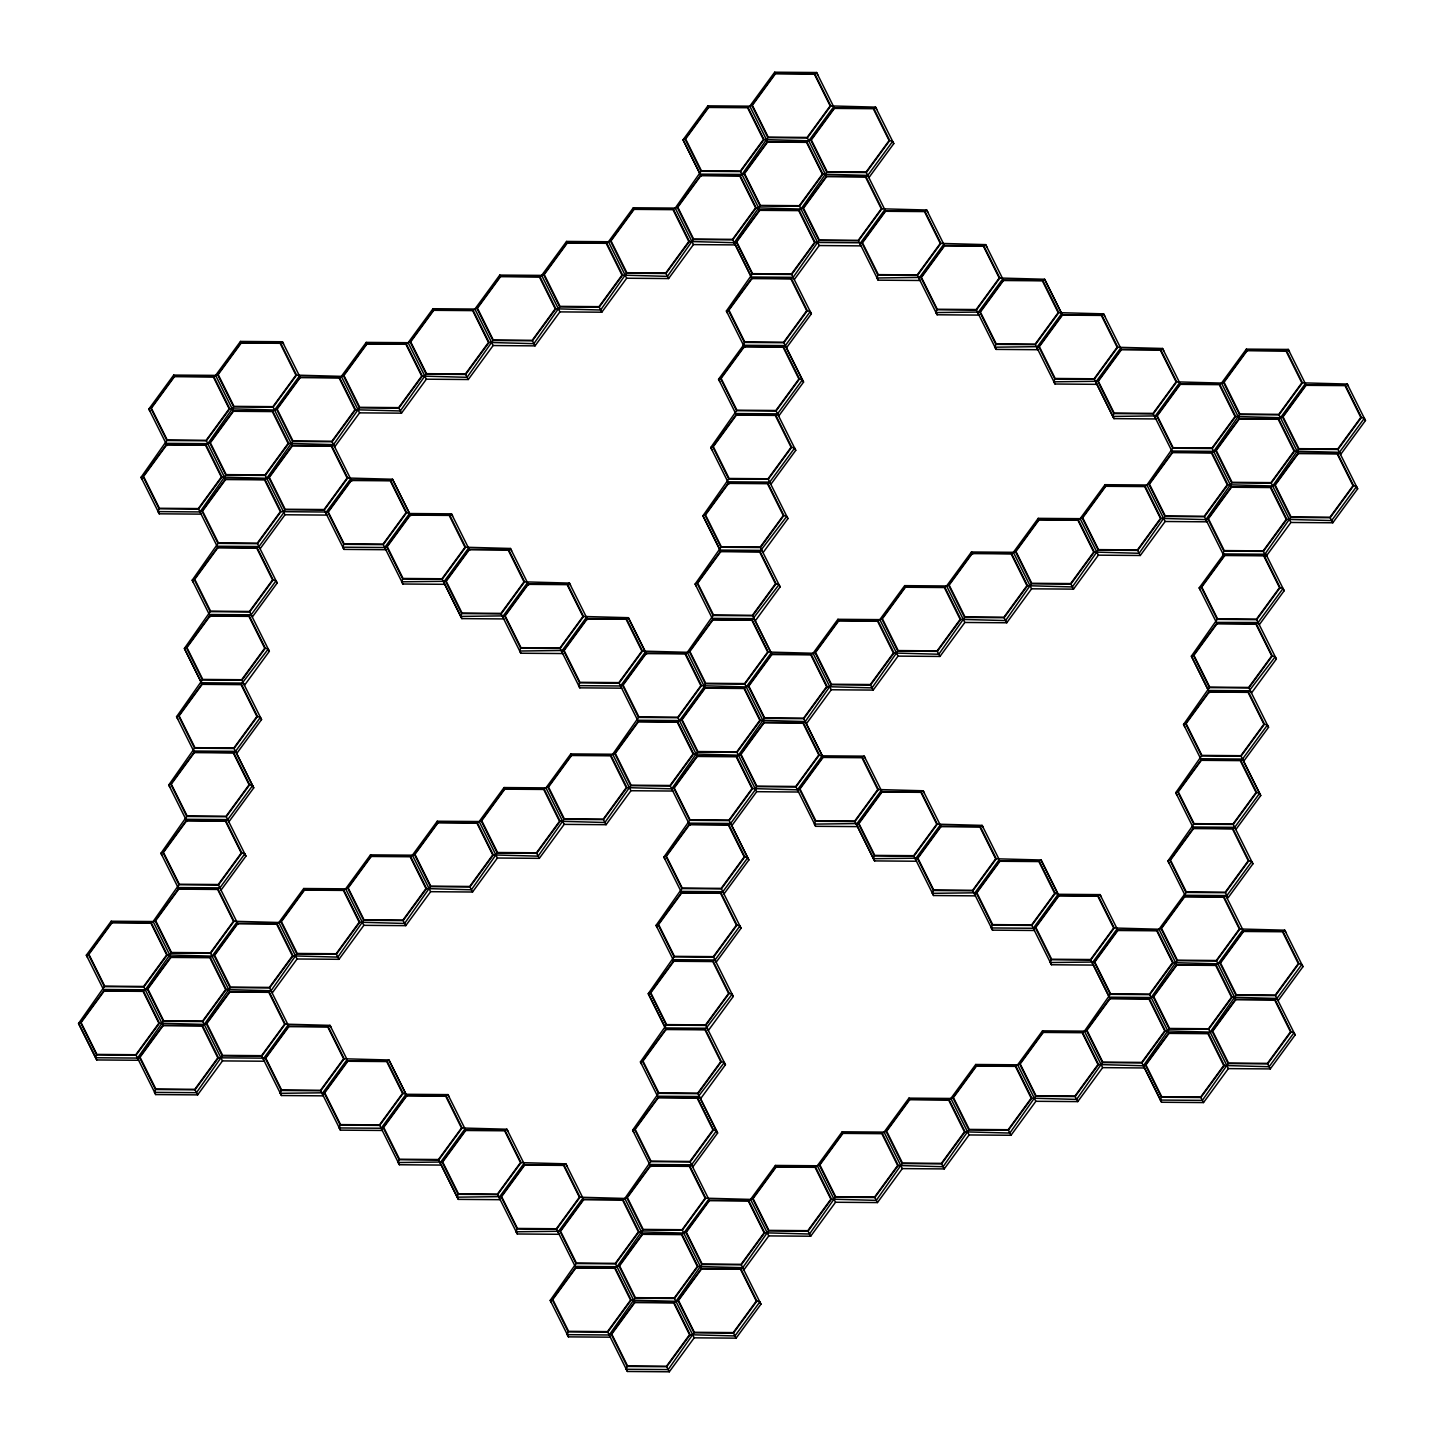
<?xml version="1.0" encoding="UTF-8"?>
<svg xmlns="http://www.w3.org/2000/svg" width="1444" height="1444" viewBox="0 0 1444 1444"><rect width="100%" height="100%" fill="white"/><g stroke="black" fill="none" stroke-linecap="round" stroke-linejoin="round"><path stroke-width="1.5" d="M876.725 109.329L875.551 107.127L873.656 108.21L834.163 107.921L810.734 139.924L806.889 141.873L767.396 141.566L743.967 173.587L740.104 175.518L700.611 175.211L677.182 207.232L673.337 209.181L633.844 208.875L610.415 240.877L606.552 242.827L567.059 242.52L543.648 274.541L539.785 276.472L500.292 276.183L476.863 308.186L473.018 310.135L433.525 309.828L410.096 341.849L406.233 343.78L366.74 343.473L343.311 375.494L339.466 377.444L299.973 377.137L276.544 409.139L272.681 411.089L233.188 410.782L209.759 442.803L205.914 444.734L166.421 444.445L142.992 476.448L159.057 508.757L198.55 509.064L201.167 514.136L159.255 513.811L141.043 477.314L166.872 440.492L150.808 408.183L174.237 376.18L213.73 376.469L217.575 374.537L241.004 342.517L280.497 342.824L282.41 341.741L283.565 343.943M159.255 513.811L158.082 511.609L159.057 508.757M217.575 374.537L233.639 406.847L207.81 443.669L165.898 443.344L166.421 444.445M209.759 442.803L225.842 475.112L199.994 511.934L158.082 511.609M343.311 375.494L359.375 407.804L333.546 444.626L331.651 445.709L292.157 445.402L268.728 477.404L264.866 479.354L225.39 479.047L201.961 511.068L218.026 543.377L192.196 580.199L210.409 616.696M268.728 477.404L284.793 509.732L283.818 512.566L258.963 546.536L257.068 547.619L217.575 547.312L194.146 579.333L210.21 611.642L184.381 648.464L201.943 683.86L178.514 715.863L176.565 716.729L193.767 751.205M177.72 718.932L176.565 716.729L202.395 679.907L186.33 647.598L209.759 615.595L249.252 615.884L251.148 614.801L276.021 580.831L273.133 579.928L257.068 547.619M178.154 887.735L160.934 853.26L162.883 852.393L186.312 820.391L225.805 820.697L241.87 853.007L244.758 853.909L219.903 887.879L217.99 888.962L178.496 888.656L155.068 920.676L151.223 922.608L111.729 922.301L88.301 954.322L104.365 986.631L78.536 1023.453L96.748 1059.95L138.66 1060.275L136.043 1055.203L96.549 1054.896L80.485 1022.587L103.914 990.584L143.407 990.873L147.27 988.941L170.699 956.921L210.174 957.228L214.037 955.278L237.466 923.276L276.959 923.582L280.804 921.633L304.233 889.612L343.726 889.919L347.589 887.97L371.018 855.967L410.511 856.274L414.356 854.325L437.785 822.322L477.278 822.611L481.141 820.679L504.57 788.659L544.063 788.966L547.908 787.016L571.337 755.013L610.83 755.302L614.693 753.371L638.104 721.35L677.597 721.657L681.46 719.708L704.889 687.705L744.382 688.012L748.227 686.062L771.656 654.06L811.149 654.349L815.012 652.417L838.441 620.397L877.934 620.703L881.779 618.754L905.207 586.751L944.701 587.04L948.564 585.109L971.974 553.088L1011.468 553.395L1015.331 551.446L1038.759 519.443L1078.253 519.75L1082.097 517.8L1105.526 485.798L1145.02 486.087L1148.882 484.155L1172.311 452.134L1211.805 452.441L1215.649 450.492L1239.078 418.489L1278.572 418.778L1282.434 416.847L1305.863 384.826L1345.339 385.133L1347.252 384.05L1348.407 386.252M276.544 409.139L292.609 441.467L266.779 478.271L221.979 477.062L205.914 444.734M178.514 715.863L194.579 748.173L168.749 784.994L186.962 821.492M96.549 1054.896L95.593 1057.748L137.505 1058.073L139.454 1057.207L162.883 1025.186L202.377 1025.493L206.221 1023.543L229.65 991.541L269.144 991.847L271.039 990.764L296.868 953.942L280.804 921.633M201.943 683.86L241.437 684.149L257.501 716.477L260.389 717.379L235.516 751.349L233.621 752.432L194.128 752.125L170.699 784.128L186.763 816.456L160.934 853.26L162.107 855.462M162.883 852.393L178.948 884.721L153.118 921.525L111.206 921.218L86.351 955.188L103.553 989.663M155.068 920.676L171.132 952.986L145.303 989.79L103.39 989.483L103.914 990.584M147.27 988.941L163.334 1021.251L137.505 1058.073L155.717 1094.57L197.629 1094.877L222.484 1060.907L264.396 1061.232L261.779 1056.16L222.286 1055.871L206.221 1023.543M155.717 1094.57L154.544 1092.368L155.519 1089.516L139.454 1057.207M343.762 544.334L383.256 544.641L385.873 549.713L343.961 549.388L342.788 547.186L343.762 544.334L327.698 512.024L351.109 480.022L390.602 480.311L392.515 479.246L410.728 515.725M410.096 341.849L426.16 374.158L400.331 410.962L355.531 409.753L339.466 377.444M214.037 955.278L230.101 987.606L204.272 1024.41L159.472 1023.2L143.407 990.873M222.286 1055.871L196.456 1092.675L154.544 1092.368M511.609 550.669L510.436 548.467L508.541 549.55L469.047 549.243L445.618 581.264L461.683 613.574L501.176 613.88L503.794 618.934L461.881 618.61L444.824 584.315L402.912 584.008L401.739 581.806L402.714 578.954L386.649 546.644L410.078 514.624L449.571 514.93L451.467 513.847L452.64 516.049M476.863 308.186L492.927 340.495L467.098 377.317L422.298 376.09L406.233 343.78M281.255 1090.473L320.748 1090.78L323.366 1095.852L281.454 1095.527L280.28 1093.325L281.255 1090.473L265.191 1058.163L288.62 1026.161L328.113 1026.449L330.008 1025.366L331.181 1027.568M543.648 274.541L559.712 306.85L533.865 343.672L489.083 342.445L473.018 310.135M461.683 613.574L460.708 616.408L461.881 618.61M347.589 887.97L363.653 920.297L337.824 957.101L293.024 955.892L276.959 923.582M610.415 240.877L626.479 273.205L600.65 310.009L555.85 308.799L539.785 276.472M340.206 1125.093L379.7 1125.399L382.317 1130.453L340.405 1130.147L339.25 1127.944L340.206 1125.093L324.142 1092.783L347.571 1060.762L387.064 1061.069L388.959 1059.986L406.179 1094.462M414.356 854.325L430.42 886.634L404.591 923.456L359.791 922.229L343.726 889.919M520.634 648.194L560.128 648.482L562.745 653.554L520.833 653.229L519.678 651.027L520.634 648.194L504.57 615.866L527.999 583.863L567.492 584.17L569.387 583.087L570.561 585.289M280.497 342.824L296.562 375.133L341.362 376.361L366.235 342.39L408.147 342.697L433.001 308.727L474.914 309.052L499.768 275.082L541.681 275.389L566.553 241.419L608.466 241.744L633.32 207.774L675.232 208.098L701.062 171.276L684.997 138.967L708.426 106.946L747.92 107.253L751.783 105.304L775.211 73.301L814.687 73.608L816.6 72.525L817.755 74.727M677.182 207.232L693.246 239.542L667.417 276.364L622.617 275.136L606.552 242.827M481.141 820.679L497.205 852.989L471.376 889.811L426.576 888.583L410.511 856.274M508.053 1131.428L506.898 1129.226L504.985 1130.291L465.491 1130.002L442.063 1162.005L458.127 1194.314L497.62 1194.621L500.238 1199.693L458.326 1199.368L441.286 1165.073L399.374 1164.748L398.201 1162.546L399.176 1159.712L383.111 1127.403L406.54 1095.382L446.034 1095.689L447.929 1094.606L449.102 1096.808M579.604 682.795L619.097 683.102L621.714 688.174L579.802 687.849L578.629 685.647L579.604 682.795L563.539 650.486L586.968 618.483L626.461 618.772L628.357 617.689L646.569 654.186M751.783 105.304L767.847 137.631L742.017 174.435L700.105 174.128L683.048 139.833L707.903 105.845L749.815 106.17L774.688 72.2L816.6 72.525L833.802 107M743.967 173.587L760.031 205.896L734.202 242.7L689.402 241.491L673.337 209.181M547.908 787.016L563.972 819.344L538.143 856.148L493.343 854.938L477.278 822.611M802.918 208.189L818.983 240.498L793.153 277.32L791.258 278.403L751.764 278.096L728.336 310.117L744.4 342.427L743.425 345.26L744.599 347.462L726.386 310.983L752.216 274.161L736.151 241.852L759.58 209.831L799.073 210.138L802.918 208.189L826.347 176.186L865.84 176.475L867.754 175.41L892.609 141.422L889.721 140.537L873.656 108.21M458.127 1194.314L457.17 1197.166L458.326 1199.368M791.258 278.403L807.322 310.713L810.21 311.615L785.337 345.585L783.442 346.668L743.949 346.361L720.52 378.382L736.584 410.692L710.755 447.514L728.967 484.011M712.343 618.519L695.124 584.044L697.091 583.177L720.52 551.175L759.995 551.464L776.078 583.791L778.948 584.694L752.198 619.747L712.704 619.44L689.275 651.443L685.413 653.392L645.919 653.085L622.49 685.106L638.555 717.415L612.725 754.237L570.813 753.912L545.958 787.882L504.046 787.558L479.173 821.528L437.261 821.221L412.406 855.191L370.494 854.866L345.639 888.836L303.727 888.511L278.854 922.499L234.054 921.272L217.99 888.962M810.734 139.924L826.798 172.233L800.969 209.055L756.169 207.828L740.104 175.518M744.4 342.427L783.893 342.733L802.395 379.88L777.54 413.85L775.627 414.933L736.133 414.627L712.704 446.647L728.769 478.957L702.939 515.779L720.52 551.175M614.693 753.371L630.757 785.68L604.91 822.502L560.128 821.275L544.063 788.966M696.297 586.246L695.124 584.044L720.971 547.222L704.907 514.912L728.317 482.91L767.811 483.198L769.724 482.115L794.579 448.145L791.691 447.243L775.627 414.933M697.091 583.177L713.155 615.487L687.326 652.309L642.526 651.1L626.461 618.772M517.096 1228.934L556.59 1229.241L559.207 1234.295L517.295 1233.988L516.122 1231.786L517.096 1228.934L501.032 1196.625L524.461 1164.604L563.954 1164.911L565.849 1163.828L567.023 1166.03M689.275 651.443L705.34 683.77L704.365 686.604L679.51 720.574L637.598 720.249L638.104 721.35M681.46 719.708L697.524 752.035L671.695 788.839L626.895 787.63L610.83 755.302M815.012 652.417L831.076 684.727L805.247 721.549L803.333 722.614L763.84 722.325L740.411 754.328L736.566 756.277L697.073 755.97L673.644 787.991L689.709 820.3L663.879 857.104L681.099 891.598M877.952 275.118L917.445 275.425L920.063 280.479L878.151 280.172L876.977 277.97L877.952 275.118L861.887 242.809L885.316 210.788L924.81 211.095L926.705 210.012L927.878 212.214M740.411 754.328L756.494 786.637L755.519 789.489L730.646 823.459L728.751 824.542L689.257 824.235L665.828 856.256L681.893 888.565L656.063 925.387L673.283 959.863M689.709 820.3L729.202 820.607L747.703 857.754L722.848 891.724L720.935 892.807L681.442 892.5L658.013 924.521L674.077 956.831L648.248 993.652L665.828 1029.049L642.399 1061.051L640.432 1061.918L657.652 1096.393M642.399 1061.051L658.464 1093.361L697.957 1093.668L716.459 1130.814L691.586 1164.803L689.691 1165.886L650.197 1165.579L626.768 1197.581L622.906 1199.531L583.412 1199.224L559.983 1231.245L576.066 1263.554L550.218 1300.376L568.449 1336.873L610.361 1337.18L607.743 1332.126L568.25 1331.819L552.186 1299.51L575.614 1267.489L615.09 1267.796L618.953 1265.846L642.381 1233.844L681.875 1234.151L685.719 1232.201L709.148 1200.181L748.642 1200.487L752.504 1198.556L775.933 1166.535L815.427 1166.842L819.271 1164.893L842.7 1132.89L882.194 1133.179L886.056 1131.248L909.485 1099.227L948.979 1099.534L952.823 1097.584L976.252 1065.582L1015.746 1065.889L1019.608 1063.939L1043.019 1031.918L1082.513 1032.225L1086.375 1030.294L1109.804 998.273L1149.298 998.58L1153.142 996.631L1176.571 964.628L1216.065 964.917L1219.927 962.986L1243.356 930.965L1282.85 931.272L1284.745 930.189L1285.918 932.391M748.227 686.062L764.291 718.372L738.462 755.194L693.662 753.967L677.597 721.657M641.605 1064.12L640.432 1061.918L666.28 1025.096L650.197 992.786L673.626 960.765L713.119 961.072L715.033 959.989L739.888 926.019L737 925.117L720.935 892.807M568.449 1336.873L567.275 1334.671L568.25 1331.819M658.464 1093.361L632.634 1130.183L650.847 1166.68M936.921 309.738L976.397 310.045L979.014 315.099L937.102 314.774L935.947 312.572L936.921 309.738L920.839 277.428L944.268 245.408L983.761 245.715L985.674 244.632L986.83 246.834M665.828 1029.049L705.304 1029.337L721.368 1061.665L724.256 1062.549L697.506 1097.602L658.013 1097.314L634.584 1129.316L650.648 1161.626L624.819 1198.448L580.019 1197.22L563.954 1164.911M626.768 1197.581L642.833 1229.909L617.003 1266.713L575.091 1266.388L575.614 1267.489M618.953 1265.846L635.017 1298.174L609.188 1334.978L567.275 1334.671M685.719 1232.201L701.784 1264.511L741.277 1264.818L760.952 1304.167L736.097 1338.155L694.185 1337.83L669.312 1371.8L627.4 1371.475L626.245 1369.273L627.201 1366.439L611.137 1334.112L634.566 1302.109L674.059 1302.416L677.922 1300.466L701.351 1268.464L740.826 1268.753L742.739 1267.67L768.569 1230.866L752.504 1198.556M924.322 792.973L923.167 790.77L921.254 791.853L881.761 791.547L858.35 823.567L874.414 855.877L913.908 856.184L916.525 861.238L874.613 860.913L857.556 826.618L815.643 826.311L814.47 824.109L815.445 821.257L799.38 788.947L822.809 756.927L862.303 757.234L864.198 756.151L865.371 758.353M994.898 347.192L995.873 344.358L979.808 312.03L1003.237 280.028L1042.73 280.335L1044.626 279.252L1062.188 314.648L1038.777 346.65L994.898 347.192L996.071 349.394L1037.983 349.719L1035.366 344.647L995.873 344.358M881.779 618.754L897.843 651.063L872.014 687.885L827.213 686.676L811.149 654.349M701.784 1264.511L675.954 1301.333L631.154 1300.105L615.09 1267.796M677.922 1300.466L693.986 1332.776L668.157 1369.598L626.245 1369.273M874.414 855.877L873.439 858.711L874.613 860.913M948.564 585.109L964.628 617.418L938.799 654.24L893.998 653.013L877.934 620.703M1163.72 350.675L1162.546 348.473L1160.651 349.556L1121.158 349.249L1097.729 381.27L1113.793 413.58L1153.287 413.887L1155.904 418.94L1113.992 418.634L1096.953 384.339L1055.041 384.014L1053.867 381.812L1054.842 378.96L1038.777 346.65M1015.331 551.446L1031.395 583.773L1005.566 620.577L960.765 619.368L944.701 587.04M933.365 890.497L972.859 890.786L975.476 895.858L933.564 895.533L932.391 893.331L933.365 890.497L917.301 858.169L940.73 826.167L980.223 826.473L982.119 825.39L983.292 827.592M819.271 1164.893L835.336 1197.202L809.506 1234.024L764.706 1232.797L748.642 1200.487M1113.793 413.58L1112.819 416.432L1113.992 418.634M1082.097 517.8L1098.162 550.11L1072.332 586.932L1027.532 585.704L1011.468 553.395M886.056 1131.248L902.121 1163.557L876.291 1200.379L831.491 1199.152L815.427 1166.842M992.335 925.099L1031.828 925.405L1034.446 930.477L992.533 930.153L991.36 927.951L992.335 925.099L976.27 892.789L999.699 860.786L1039.193 861.075L1041.088 859.992L1058.308 894.486M1289.456 351.632L1288.283 349.43L1286.387 350.513L1246.894 350.224L1223.465 382.227L1219.62 384.176L1180.127 383.869L1156.698 415.89L1172.763 448.2L1146.933 485.003L1105.021 484.697L1080.148 518.667L1038.236 518.342L1013.381 552.312L971.469 551.987L946.596 585.975L904.684 585.65L879.829 619.62L837.917 619.296L813.062 653.266L768.262 652.056L752.198 619.747M1148.882 484.155L1164.947 516.465L1139.117 553.287L1094.317 552.059L1078.253 519.75M952.823 1097.584L968.888 1129.912L943.058 1166.716L898.258 1165.507L882.194 1133.179M1109.443 997.353L1093.397 965.079L1051.485 964.754L1050.329 962.552L1051.286 959.719L1035.222 927.409L1058.651 895.388L1098.144 895.695L1100.039 894.612L1101.212 896.814M1223.465 382.227L1239.53 414.536L1213.7 451.358L1171.788 451.033L1172.311 452.134M1215.649 450.492L1231.714 482.801L1205.884 519.623L1161.084 518.414L1145.02 486.087M1019.608 1063.939L1035.673 1096.249L1009.825 1133.071L965.043 1131.843L948.979 1099.534M1345.339 385.133L1361.421 417.442L1364.291 418.345L1339.436 452.315L1337.541 453.398L1298.048 453.091L1274.619 485.112L1270.756 487.061L1231.263 486.754L1207.834 518.757L1223.898 551.085L1222.942 553.918L1265.955 554.243L1267.128 556.445M1200.776 758.912L1183.557 724.437L1185.506 723.57L1208.935 691.568L1191.372 656.172L1217.202 619.35L1201.137 587.04L1224.566 555.019L1264.06 555.326L1265.955 554.243L1284.167 590.74L1259.312 624.711L1256.695 619.657L1217.202 619.35M1264.06 555.326L1280.124 587.636L1283.012 588.538L1258.139 622.508L1256.244 623.591L1216.751 623.303L1193.322 655.305L1209.386 687.615L1183.557 724.437L1184.73 726.639M689.691 1165.886L705.755 1198.195L750.555 1199.404L775.41 1165.434L817.322 1165.759L842.195 1131.789L884.089 1132.114L908.962 1098.126L950.874 1098.451L975.729 1064.481L1017.641 1064.806L1042.514 1030.835L1084.426 1031.142L1110.255 994.338L1094.191 962.011L1117.62 930.008L1157.113 930.315L1160.958 928.366L1184.387 896.363L1223.88 896.652L1225.775 895.569L1226.949 897.771M1282.434 416.847L1298.499 449.156L1272.669 485.978L1227.869 484.751L1211.805 452.441M1185.506 723.57L1201.57 755.88L1175.741 792.702L1192.961 827.177M1086.375 1030.294L1102.44 1062.603L1076.61 1099.407L1031.81 1098.198L1015.746 1065.889M1274.619 485.112L1290.683 517.421L1264.854 554.243L1266.009 556.445L1290.882 522.475L1332.794 522.782L1357.649 488.812L1337.992 449.463L1298.499 449.156M1208.935 691.568L1248.428 691.856L1264.493 724.184L1267.381 725.068L1242.526 759.057L1240.613 760.14L1201.119 759.833L1177.69 791.835L1193.773 824.163L1167.925 860.967L1185.145 895.442M1184.983 895.262L1185.957 892.428L1169.893 860.101L1193.322 828.098L1232.797 828.405L1234.71 827.322L1259.565 793.352L1241.064 756.187L1201.57 755.88M1160.958 928.366L1177.022 960.675L1151.193 997.497L1109.281 997.172L1090.78 960.025L1051.286 959.719M1153.142 996.631L1169.207 1028.94L1143.377 1065.762L1098.577 1064.535L1082.513 1032.225M1282.85 931.272L1298.914 963.581L1301.802 964.484L1276.929 998.454L1275.034 999.537L1235.541 999.23L1212.112 1031.251L1208.249 1033.2L1168.756 1032.893L1145.345 1064.896L1161.409 1097.223L1160.434 1100.057L1161.59 1102.259L1203.502 1102.584L1228.375 1068.614L1270.287 1068.921L1295.142 1034.951L1275.485 995.602L1235.992 995.295L1219.927 962.986M1235.992 995.295L1210.162 1032.117L1165.362 1030.89L1149.298 998.58M1212.112 1031.251L1228.176 1063.56L1202.347 1100.382L1160.434 1100.057L1141.933 1062.91L1102.44 1062.603M299.612 376.216L282.41 341.741L240.498 341.416L215.625 375.386L173.713 375.079L148.858 409.049L167.071 445.546L165.898 443.344M166.872 440.492L206.366 440.799L229.795 408.796L213.73 376.469M198.55 509.064L221.979 477.062M233.639 406.847L273.133 407.154L296.562 375.133M225.842 475.112L265.317 475.419L288.746 443.398L272.681 411.089M218.026 543.377L257.519 543.684L280.93 511.663L264.866 479.354M292.609 441.467L332.102 441.756L355.531 409.753M284.793 509.732L324.286 510.021L326.904 515.093L284.991 514.768L260.137 548.738L257.519 543.684M751.403 277.194L735.357 244.902L693.445 244.596L668.59 278.566L626.678 278.241L601.805 312.211L559.911 311.886L535.038 345.874L493.126 345.549L468.271 379.519L426.359 379.194L401.486 413.164L359.574 412.858L334.719 446.828L332.102 441.756M210.21 611.642L249.704 611.949L273.133 579.928M324.286 510.021L347.715 478.018L331.651 445.709M359.375 407.804L398.869 408.111L422.298 376.09M217.575 547.312L217.051 546.229L258.963 546.536L277.176 583.033L252.321 617.003L249.704 611.949M202.395 679.907L241.888 680.214L265.317 648.212L249.252 615.884M426.16 374.158L465.654 374.465L489.083 342.445M265.317 648.212L268.205 649.096L241.437 684.149M209.759 615.595L209.236 614.494L251.148 614.801L269.36 651.298L244.505 685.286L241.888 680.214M194.579 748.173L234.072 748.479L257.501 716.477M383.256 544.641L406.666 512.638L390.602 480.311M492.927 340.495L532.421 340.802L555.85 308.799M469.697 550.344L451.467 513.847L409.555 513.523L384.7 547.511L342.788 547.186M186.763 816.456L226.257 816.744L228.874 821.817L253.747 787.846L236.69 753.551L261.545 719.581L243.332 683.084L201.42 682.759M226.257 816.744L249.686 784.742L233.621 752.432M559.712 306.85L599.206 307.157L622.617 275.136M104.365 986.631L143.858 986.938L167.287 954.917L151.223 922.608M178.948 884.721L218.441 885.01L241.87 853.007M402.714 578.954L442.207 579.261L465.636 547.24L449.571 514.93M626.479 273.205L665.973 273.494L689.402 241.491M701.062 171.276L740.555 171.583L763.984 139.563L747.92 107.253M221.058 890.082L245.931 856.111L227.719 819.614L252.574 785.644L234.072 748.479M136.043 1055.203L159.472 1023.2M171.132 952.986L210.625 953.293L234.054 921.272M693.246 239.542L732.74 239.848L756.169 207.828M767.847 137.631L807.34 137.92L830.769 105.917L814.687 73.608M163.334 1021.251L202.828 1021.558L226.239 989.537L210.174 957.228M501.176 613.88L524.605 581.86L508.541 549.55M760.031 205.896L799.525 206.203L822.954 174.183L806.889 141.873M155.519 1089.516L195.012 1089.823L218.441 1057.802L202.377 1025.493M230.101 987.606L269.595 987.895L293.024 955.892M752.216 274.161L791.709 274.468L815.138 242.448L799.073 210.138M826.798 172.233L866.292 172.54L889.721 140.537M736.584 410.692L776.078 410.998L778.695 416.053L803.568 382.082L785.337 345.585L743.425 345.26L718.571 379.249L735.79 413.724M630.757 785.68L670.233 785.987L672.85 791.041L630.938 790.734L606.083 824.704L564.171 824.38L539.316 858.35L497.404 858.025L472.531 892.013L430.619 891.688L405.764 925.658L363.852 925.333L338.979 959.303L297.067 958.996L272.212 992.967L269.595 987.895M794.326 279.522L819.181 245.552L861.093 245.877L858.476 240.805L818.983 240.498M830.769 105.917L875.551 107.127L893.782 143.624L868.909 177.612L866.292 172.54M261.779 1056.16L285.208 1024.157L269.144 991.847M296.868 953.942L336.362 954.249L359.791 922.229M560.128 648.482L583.557 616.48L567.492 584.17M783.893 342.733L807.322 310.713M858.476 240.805L881.905 208.802L865.84 176.475M786.511 347.787L811.366 313.817L791.709 274.468M363.653 920.297L403.147 920.586L426.576 888.583M776.078 410.998L799.507 378.978L783.442 346.668M320.748 1090.78L344.177 1058.777L328.113 1026.449M430.42 886.634L469.914 886.941L493.343 854.938M619.097 683.102L642.526 651.1M728.769 478.957L768.262 479.264L791.691 447.243M917.445 275.425L940.874 243.404L924.81 211.095M583.557 616.48L628.357 617.689L645.414 651.984L620.541 685.972L578.629 685.647M736.133 414.627L735.628 413.544L777.54 413.85L795.752 450.347L770.879 484.318L768.262 479.264M497.205 852.989L536.699 853.296L560.128 821.275M720.971 547.222L760.447 547.529L783.875 515.526L767.811 483.198M783.875 515.526L786.763 516.411L759.995 551.464M728.317 482.91L727.812 481.809L769.724 482.115L787.937 518.613L763.064 552.601L760.447 547.529M379.7 1125.399L403.129 1093.379L387.064 1061.069M563.972 819.344L603.466 819.632L626.895 787.63M638.555 717.415L678.048 717.722L701.477 685.701L685.413 653.392M713.155 615.487L752.649 615.794L776.078 583.791M976.397 310.045L999.826 278.024L983.761 245.715M465.148 1129.082L447.929 1094.606L406.017 1094.281L381.162 1128.251L339.25 1127.944M771.313 653.139L755.266 620.866L780.121 586.896L761.909 550.399L719.996 550.074M670.233 785.987L693.662 753.967M705.34 683.77L744.833 684.059L768.262 652.056M752.649 615.794L771.15 652.959L746.277 686.929L701.477 685.701M399.176 1159.712L438.669 1160.019L462.098 1127.999L446.034 1095.689M697.524 752.035L737.018 752.324L760.447 720.321L744.382 688.012M1035.366 344.647L1058.795 312.644L1042.73 280.335M729.202 820.607L752.631 788.586L736.566 756.277M764.291 718.372L803.785 718.679L827.213 686.676M681.893 888.565L721.386 888.872L724.004 893.926L748.876 859.956L731.819 825.661L756.674 791.691L798.586 792.016L795.969 786.944L756.494 786.637M822.448 756.024L806.402 723.751L831.275 689.763L873.187 690.088L898.042 656.117L939.954 656.442L964.827 622.472L1006.739 622.779L1031.594 588.809L1073.506 589.134L1098.361 555.164L1140.273 555.489L1165.146 521.501L1207.058 521.826L1204.44 516.771L1164.947 516.465M497.62 1194.621L521.049 1162.619L504.985 1130.291M721.386 888.872L744.815 856.852L728.751 824.542M795.969 786.944L819.398 754.941L803.333 722.614M831.076 684.727L870.57 685.034L893.998 653.013M1054.842 378.96L1094.335 379.267L1117.746 347.264L1101.682 314.936L1062.188 314.648M881.418 790.626L864.198 756.151L822.286 755.826L797.431 789.814L752.631 788.586M674.077 956.831L713.571 957.137L737 925.117M897.843 651.063L937.336 651.37L960.765 619.368M681.442 892.5L680.936 891.399L722.848 891.724L741.061 928.221L716.188 962.191L713.571 957.137M556.59 1229.241L580.019 1197.22M666.28 1025.096L705.755 1025.402L729.184 993.382L713.119 961.072M815.445 821.257L854.938 821.564L878.367 789.543L862.303 757.234M964.628 617.418L1004.121 617.725L1027.532 585.704M1153.287 413.887L1176.716 381.866L1160.651 349.556M729.184 993.382L732.072 994.284L705.304 1029.337M673.626 960.765L673.121 959.682L715.033 959.989L733.245 996.486L708.372 1030.456L705.755 1025.402M697.957 1093.668L721.368 1061.665M1031.395 583.773L1070.888 584.062L1094.317 552.059M1176.716 381.866L1221.516 383.093L1246.371 349.123L1288.283 349.43L1305.502 383.923M650.648 1161.626L690.142 1161.933L692.759 1167.005L717.614 1133.017L700.575 1098.74L725.429 1064.751L707.217 1028.254L665.305 1027.947M576.066 1263.554L615.541 1263.861L638.97 1231.84L622.906 1199.531M690.142 1161.933L713.571 1129.93L697.506 1097.602M913.908 856.184L937.318 824.163L921.254 791.853M1098.162 550.11L1137.655 550.417L1161.084 518.414M1172.763 448.2L1212.256 448.506L1235.685 416.486L1219.62 384.176M607.743 1332.126L631.154 1300.105M642.833 1229.909L682.326 1230.198L705.755 1198.195M1204.44 516.771L1227.869 484.751M1239.53 414.536L1279.023 414.843L1302.452 382.84L1286.387 350.513M650.197 1165.579L649.674 1164.478L691.586 1164.803L708.805 1199.278L683.77 1233.068L638.97 1231.84M635.017 1298.174L674.51 1298.463L697.939 1266.46L681.875 1234.151M972.859 890.786L996.288 858.783L980.223 826.473M1231.714 482.801L1271.207 483.108L1294.636 451.106L1278.572 418.778M627.201 1366.439L666.695 1366.728L690.124 1334.725L674.059 1302.416M741.277 1264.818L764.706 1232.797M1223.898 551.085L1263.392 551.373L1286.821 519.371L1270.756 487.061M1337.992 449.463L1361.421 417.442M1161.59 1102.259L1144.551 1067.964L1102.638 1067.639L1077.765 1101.61L1035.853 1101.303L1010.999 1135.273L969.086 1134.948L944.232 1168.918L902.319 1168.611L877.447 1202.581L835.534 1202.256L810.68 1236.226L768.768 1235.902L743.895 1269.872L742.739 1267.67L697.939 1266.46M1302.452 382.84L1347.252 384.05L1365.464 420.547L1340.61 454.517L1339.436 452.315L1294.636 451.106M693.986 1332.776L733.48 1333.083L756.891 1301.08L740.826 1268.753M768.569 1230.866L808.062 1231.172L831.491 1199.152M1031.828 925.405L1055.257 893.403L1039.193 861.075M1290.683 517.421L1330.177 517.728L1353.606 485.707L1337.541 453.398M1256.695 619.657L1280.124 587.636M756.891 1301.08L759.779 1301.965L734.924 1335.953L690.124 1334.725M1117.259 929.088L1100.039 894.612L1058.127 894.287L1033.272 928.275L991.36 927.951M1353.606 485.707L1356.494 486.61L1331.621 520.58L1286.821 519.371M835.336 1197.202L874.829 1197.509L898.258 1165.507M1209.386 687.615L1248.88 687.922L1272.308 655.919L1256.244 623.591M1272.308 655.919L1275.196 656.803L1248.428 691.856M1224.566 555.019L1224.043 553.936L1199.188 587.907L1216.389 622.382L1258.139 622.508L1276.37 659.005L1251.497 692.994L1248.88 687.922M902.121 1163.557L941.614 1163.864L965.043 1131.843M1090.78 960.025L1114.208 928.005L1098.144 895.695M1241.064 756.187L1264.493 724.184M1193.773 824.163L1233.248 824.452L1235.865 829.524L1260.738 795.554L1243.681 761.259L1268.554 727.271L1250.342 690.792L1208.429 690.467L1209.585 692.669L1191.372 656.172L1193.322 655.305M968.888 1129.912L1008.381 1130.201L1031.81 1098.198M1233.248 824.452L1256.677 792.449L1240.613 760.14M1114.208 928.005L1159.009 929.232L1183.863 895.262L1226.895 895.587L1251.749 861.617L1248.861 860.714L1232.797 828.405M1035.673 1096.249L1075.166 1096.556L1098.577 1064.535M1110.255 994.338L1149.749 994.627L1173.178 962.625L1157.113 930.315M1185.957 892.428L1225.451 892.717L1248.861 860.714M1193.322 828.098L1192.798 826.997L1234.71 827.322L1252.923 863.819L1228.068 897.789L1225.451 892.717M1141.933 1062.91L1165.362 1030.89M1177.022 960.675L1216.516 960.982L1239.945 928.979L1223.88 896.652M1169.207 1028.94L1208.7 1029.247L1232.129 997.244L1216.065 964.917M1161.409 1097.223L1200.885 1097.512L1224.313 1065.51L1208.249 1033.2M1275.485 995.602L1298.914 963.581M1239.945 928.979L1284.745 930.189L1302.957 966.686L1278.102 1000.656L1276.929 998.454L1232.129 997.244M1228.176 1063.56L1267.67 1063.867L1291.098 1031.846L1275.034 999.537M1291.098 1031.846L1293.986 1032.749L1269.114 1066.719L1224.313 1065.51M1101.682 314.936L1103.595 313.853L1104.75 316.055M225.805 820.697L227.719 819.614L185.807 819.289L186.312 820.391M684.997 138.967L683.048 139.833L701.261 176.33M150.808 408.183L148.858 409.049L150.014 411.251M142.992 476.448L141.043 477.314L142.198 479.516M736.151 241.852L734.202 242.7L732.74 239.848M201.961 511.068L199.994 511.934L217.214 546.41M861.887 242.809L815.138 242.448M728.336 310.117L726.386 310.983L727.541 313.186M327.698 512.024L280.93 511.663M194.146 579.333L192.196 580.199L193.352 582.401M920.839 277.428L876.977 277.97M720.52 378.382L718.571 379.249L719.744 381.451M386.649 546.644L384.7 547.511L402.912 584.008M186.33 647.598L184.381 648.464L201.582 682.94M979.808 312.03L935.947 312.572M712.704 446.647L710.755 447.514L711.928 449.716M445.618 581.264L401.739 581.806M704.907 514.912L702.939 515.779L720.159 550.254M504.57 615.866L460.708 616.408L442.207 579.261M170.699 784.128L168.749 784.994L169.923 787.197M1097.729 381.27L1053.867 381.812M563.539 650.486L519.678 651.027M1156.698 415.89L1112.819 416.432L1094.335 379.267M622.49 685.106L620.541 685.972L637.761 720.448M88.301 954.322L86.351 955.188L87.506 957.39M1207.834 518.757L1205.884 519.623L1224.097 556.12M80.485 1022.587L78.536 1023.453L96.748 1059.95M673.644 787.991L671.695 788.839L689.907 825.336M1201.137 587.04L1199.188 587.907L1200.343 590.109M799.38 788.947L797.431 789.814L815.643 826.311M665.828 856.256L663.879 857.104L665.052 859.306M265.191 1058.163L218.441 1057.802M858.35 823.567L814.47 824.109M658.013 924.521L656.063 925.387L657.237 927.589M324.142 1092.783L280.28 1093.325M917.301 858.169L873.439 858.711L854.938 821.564M650.197 992.786L648.248 993.652L665.467 1028.128M383.111 1127.403L381.162 1128.251L399.374 1164.748M1177.69 791.835L1175.741 792.702L1176.914 794.904M976.27 892.789L932.391 893.331M442.063 1162.005L398.201 1162.546M1169.893 860.101L1167.925 860.967L1169.099 863.169M1035.222 927.409L1033.272 928.275L1051.485 964.754M634.584 1129.316L632.634 1130.183L633.79 1132.385M501.032 1196.625L457.17 1197.166L438.669 1160.019M1094.191 962.011L1050.329 962.552M559.983 1231.245L516.122 1231.786M552.186 1299.51L550.218 1300.376L551.391 1302.578M1145.345 1064.896L1143.377 1065.762L1144.551 1067.964M611.137 1334.112L609.188 1334.978L627.4 1371.475M735.357 244.902L734.202 242.7L751.241 276.995L793.153 277.32M238.116 924.377L219.903 887.879L177.991 887.555L178.496 888.656M763.984 139.563L808.784 140.79L833.639 106.82L834.163 107.921M822.954 174.183L867.754 175.41L884.955 209.885M881.905 208.802L926.705 210.012L943.925 244.505M940.874 243.404L985.674 244.632L1002.876 279.107M999.826 278.024L1044.626 279.252L1061.683 313.547L1036.81 347.517L1055.041 384.014M1058.795 312.644L1103.595 313.853L1120.797 348.347M1117.746 347.264L1162.546 348.473L1179.766 382.949M1235.685 416.486L1280.467 417.713L1305.34 383.725L1305.863 384.826M799.507 378.978L802.395 379.88L803.568 382.082M229.795 408.796L274.595 410.006L299.45 376.036L299.973 377.137M288.746 443.398L333.546 444.626L351.758 481.123M347.715 478.018L392.515 479.246L410.078 514.624M406.666 512.638L409.555 513.523M1256.677 792.449L1259.565 793.352L1260.738 795.554M465.636 547.24L510.436 548.467L528.648 584.964M524.605 581.86L569.387 583.087L587.618 619.584M760.447 720.321L805.247 721.549L806.402 723.751M819.398 754.941L822.809 756.927M878.367 789.543L923.167 790.77L940.369 825.246M937.318 824.163L982.119 825.39L999.338 859.866M996.288 858.783L1041.088 859.992L1058.651 895.388M1055.257 893.403L1058.127 894.287M1173.178 962.625L1217.978 963.852L1242.833 929.864L1243.356 930.965M744.815 856.852L747.703 857.754L748.876 859.956M249.686 784.742L252.574 785.644L253.747 787.846M167.287 954.917L212.088 956.145L236.942 922.174L237.466 923.276M713.571 1129.93L716.459 1130.814L717.614 1133.017M226.239 989.537L271.039 990.764L288.258 1025.24M285.208 1024.157L330.008 1025.366L347.228 1059.86M344.177 1058.777L388.959 1059.986L406.54 1095.382M403.129 1093.379L406.017 1094.281M462.098 1127.999L506.898 1129.226L524.1 1163.702M521.049 1162.619L565.849 1163.828L583.069 1198.321M1364.291 418.345L1365.464 420.547M1356.494 486.61L1357.649 488.812M1332.794 522.782L1330.177 517.728M1290.882 522.475L1271.207 483.108M1283.012 588.538L1284.167 590.74M1275.196 656.803L1276.37 659.005M1096.953 384.339L1095.779 382.137L1120.634 348.148L1121.158 349.249M1165.146 521.501L1146.933 485.003M1267.381 725.068L1268.554 727.271M1140.273 555.489L1137.655 550.417M1243.681 761.259L1242.526 759.057L1200.614 758.732L1201.119 759.833M892.609 141.422L893.782 143.624M1098.361 555.164L1080.148 518.667M1251.749 861.617L1252.923 863.819M1301.802 964.484L1302.957 966.686M1073.506 589.134L1070.888 584.062M1293.986 1032.749L1295.142 1034.951M1031.594 588.809L1013.381 552.312M1270.287 1068.921L1267.67 1063.867M819.181 245.552L799.525 206.203M972.624 554.189L971.469 551.987L971.974 553.088M1006.739 622.779L1004.121 617.725M1228.375 1068.614L1208.7 1029.247M810.21 311.615L811.366 313.817M964.827 622.472L946.596 585.975M1203.502 1102.584L1200.885 1097.512M939.954 656.442L937.336 651.37M1093.397 965.079L1092.242 962.877L1117.096 928.907L1117.62 930.008M693.445 244.596L675.232 208.098M794.579 448.145L795.752 450.347M898.042 656.117L879.829 619.62M1102.638 1067.639L1084.426 1031.142M668.59 278.566L665.973 273.494M786.763 516.411L787.937 518.613M873.187 690.088L870.57 685.034M1077.765 1101.61L1075.166 1096.556M626.678 278.241L608.466 241.744M778.948 584.694L780.121 586.896M831.275 689.763L813.062 653.266M1035.853 1101.303L1017.641 1064.806M601.805 312.211L599.206 307.157M755.266 620.866L754.093 618.664L712.181 618.339L712.704 619.44M857.556 826.618L856.382 824.416L881.255 790.446L881.761 791.547M1010.999 1135.273L1008.381 1130.201M559.911 311.886L541.681 275.389M969.086 1134.948L950.874 1098.451M535.038 345.874L532.421 340.802M756.674 791.691L737.018 752.324M944.232 1168.918L941.614 1163.864M493.126 345.549L474.914 309.052M731.819 825.661L730.646 823.459L688.734 823.134L689.257 824.235M902.319 1168.611L884.089 1132.114M468.271 379.519L465.654 374.465M739.888 926.019L741.061 928.221M877.447 1202.581L874.829 1197.509M426.359 379.194L408.147 342.697M630.938 790.734L612.725 754.237M732.072 994.284L733.245 996.486M835.534 1202.256L817.322 1165.759M401.486 413.164L398.869 408.111M606.083 824.704L603.466 819.632M724.256 1062.549L725.429 1064.751M810.68 1236.226L808.062 1231.172M359.574 412.858L341.362 376.361M444.824 584.315L443.651 582.112L468.524 548.142L469.047 549.243M564.171 824.38L545.958 787.882M700.575 1098.74L699.401 1096.537L657.489 1096.213L658.013 1097.314M768.768 1235.902L750.555 1199.404M539.316 858.35L536.699 853.296M759.779 1301.965L760.952 1304.167M497.404 858.025L479.173 821.528M736.097 1338.155L733.48 1333.083M284.991 514.768L265.317 475.419M472.531 892.013L469.914 886.941M694.185 1337.83L674.51 1298.463M276.021 580.831L277.176 583.033M430.619 891.688L412.406 855.191M669.312 1371.8L666.695 1366.728M268.205 649.096L269.36 651.298M405.764 925.658L403.147 920.586M260.389 717.379L261.545 719.581M363.852 925.333L345.639 888.836M236.69 753.551L235.516 751.349L193.604 751.024L194.128 752.125M338.979 959.303L336.362 954.249M441.286 1165.073L440.113 1162.871L464.986 1128.901L465.491 1130.002M244.758 853.909L245.931 856.111M297.067 958.996L278.854 922.499M222.484 1060.907L202.828 1021.558M197.629 1094.877L195.012 1089.823M1279.023 414.843L1298.048 453.091M1212.256 448.506L1231.263 486.754M1263.392 551.373L1264.854 554.243M807.34 137.92L826.347 176.186M1216.516 960.982L1235.541 999.23M740.555 171.583L759.58 209.831M1149.749 994.627L1168.756 1032.893M803.785 718.679L822.286 755.826M744.833 684.059L763.84 722.325M678.048 717.722L697.073 755.97M273.133 407.154L292.157 445.402M682.326 1230.198L701.351 1268.464M206.366 440.799L225.39 479.047M615.541 1263.861L634.566 1302.109M218.441 885.01L219.903 887.879M210.625 953.293L229.65 991.541M143.858 986.938L162.883 1025.186M1221.516 383.093L1239.078 418.489M1171.95 451.214L1154.731 416.738L1179.604 382.768L1180.127 383.869M996.071 349.394L977.859 312.897L1002.714 278.927L1003.237 280.028M937.102 314.774L918.889 278.277L943.762 244.307L944.268 245.408M1225.775 895.569L1242.995 930.062M878.151 280.172L859.938 243.675L884.793 209.705L885.316 210.788M749.815 106.17L767.396 141.566M1159.009 929.232L1176.571 964.628M992.533 930.153L974.303 893.655L999.176 859.685L999.699 860.786M933.564 895.533L915.352 859.036L940.206 825.066L940.73 826.167M687.326 652.309L704.889 687.705M579.802 687.849L561.59 651.352L586.444 617.382L586.968 618.483M520.833 653.229L502.62 616.732L527.475 582.762L527.999 583.863M343.961 549.388L325.73 512.891L350.603 478.921L351.109 480.022M215.625 375.386L233.188 410.782M624.819 1198.448L642.381 1233.844M575.253 1266.587L558.034 1232.093L582.907 1198.123L583.412 1199.224M517.295 1233.988L499.082 1197.491L523.937 1163.521L524.461 1164.604M340.405 1130.147L322.192 1093.649L347.047 1059.661L347.571 1060.762M281.454 1095.527L263.223 1059.03L288.096 1025.059L288.62 1026.161M153.118 921.525L170.699 956.921M1246.371 349.123L1246.894 350.224M1216.227 622.202L1216.751 623.303M1105.021 484.697L1105.526 485.798M1038.236 518.342L1038.759 519.443M1183.863 895.262L1184.387 896.363M774.688 72.2L775.211 73.301M707.903 105.845L708.426 106.946M1109.281 997.172L1109.804 998.273M904.684 585.65L905.207 586.751M751.241 276.995L751.764 278.096M700.105 174.128L700.611 175.211M743.425 345.26L743.949 346.361M1042.514 1030.835L1043.019 1031.918M837.917 619.296L838.441 620.397M633.32 207.774L633.844 208.875M975.729 1064.481L976.252 1065.582M771.15 652.959L771.656 654.06M566.553 241.419L567.059 242.52M908.962 1098.126L909.485 1099.227M499.768 275.082L500.292 276.183M645.414 651.984L645.919 653.085M842.195 1131.789L842.7 1132.89M433.001 308.727L433.525 309.828M775.41 1165.434L775.933 1166.535M570.813 753.912L571.337 755.013M366.235 342.39L366.74 343.473M708.643 1199.098L709.148 1200.181M504.046 787.558L504.57 788.659M240.498 341.416L241.004 342.517M437.261 821.221L437.785 822.322M173.713 375.079L174.237 376.18M370.494 854.866L371.018 855.967M303.727 888.511L304.233 889.612M111.206 921.218L111.729 922.301M174.471 376.667L151.403 408.183L167.233 440.005L206.113 440.312L229.181 408.778L213.369 376.956L174.471 376.667M166.674 444.933L143.606 476.448L159.418 508.27L198.297 508.577L221.365 477.043L205.553 445.239L166.674 444.933M241.256 343.022L218.188 374.537L234 406.36L272.898 406.648L295.966 375.133L280.136 343.311L241.256 343.022M233.441 411.287L210.373 442.803L226.185 474.625L265.082 474.914L288.15 443.398L272.32 411.576L233.441 411.287M225.625 479.552L202.557 511.068L218.387 542.89L257.267 543.179L280.335 511.663L264.523 479.841L225.625 479.552M300.208 377.624L277.14 409.157L292.97 440.962L331.849 441.268L354.917 409.753L339.105 377.931L300.208 377.624M217.809 547.817L194.741 579.333L210.571 611.155L249.451 611.462L272.519 579.928L256.707 548.106L217.809 547.817M292.41 445.889L269.342 477.422L285.154 509.245L324.034 509.533L347.101 478.018L331.29 446.196L292.41 445.889M366.993 343.979L343.925 375.494L359.737 407.316L398.634 407.623L421.702 376.09L405.872 344.268L366.993 343.979M209.994 616.083L186.926 647.598L202.756 679.42L241.635 679.727L264.703 648.194L248.891 616.371L209.994 616.083M433.76 310.316L410.692 341.849L426.522 373.671L465.401 373.96L488.469 342.445L472.657 310.622L433.76 310.316M202.196 684.348L179.128 715.863L194.94 747.685L233.82 747.992L256.888 716.459L241.076 684.655L202.196 684.348M351.361 480.509L328.293 512.024L344.123 543.846L383.003 544.153L406.071 512.62L390.259 480.816L351.361 480.509M500.545 276.67L477.477 308.186L493.288 340.008L532.168 340.315L555.236 308.781L539.424 276.977L500.545 276.67M194.38 752.613L171.313 784.146L187.124 815.95L226.022 816.257L249.09 784.742L233.26 752.92L194.38 752.613M567.312 243.025L544.244 274.541L560.055 306.363L598.953 306.651L622.021 275.136L606.209 243.314L567.312 243.025M111.982 922.806L88.914 954.322L104.726 986.144L143.606 986.451L166.674 954.917L150.862 923.095L111.982 922.806M186.565 820.878L163.497 852.411L179.309 884.233L218.206 884.522L241.274 853.007L225.445 821.185L186.565 820.878M410.331 515.129L387.263 546.644L403.075 578.466L441.954 578.755L465.022 547.24L449.21 515.418L410.331 515.129M634.096 209.362L611.011 240.895L626.84 272.699L665.72 273.006L688.788 241.491L672.976 209.669L634.096 209.362M708.679 107.452L685.611 138.967L701.423 170.789L740.321 171.078L763.389 139.563L747.559 107.74L708.679 107.452M104.167 991.071L81.099 1022.587L96.91 1054.409L135.808 1054.716L158.876 1023.182L143.046 991.36L104.167 991.071M178.749 889.143L155.681 920.676L171.493 952.499L210.391 952.787L233.459 921.272L217.629 889.45L178.749 889.143M700.863 175.717L677.796 207.232L693.607 239.054L732.505 239.343L755.573 207.828L739.743 176.006L700.863 175.717M775.446 73.788L752.378 105.322L768.208 137.126L807.088 137.433L830.156 105.917L814.344 74.095L775.446 73.788M170.934 957.426L147.866 988.941L163.695 1020.764L202.575 1021.052L225.643 989.537L209.831 957.715L170.934 957.426M469.282 549.749L446.214 581.264L462.044 613.086L500.924 613.375L523.991 581.86L508.18 550.038L469.282 549.749M767.63 142.054L744.562 173.587L760.392 205.409L799.272 205.698L822.34 174.183L806.528 142.36L767.63 142.054M163.118 1025.691L140.05 1057.207L155.88 1089.029L194.76 1089.317L217.827 1057.802L202.016 1025.98L163.118 1025.691M237.718 923.763L214.651 955.296L230.462 987.1L269.342 987.407L292.41 955.892L276.598 924.07L237.718 923.763M759.815 210.337L736.747 241.852L752.577 273.674L791.456 273.963L814.524 242.448L798.712 210.625L759.815 210.337M834.415 108.408L811.347 139.924L827.159 171.746L866.057 172.053L889.125 140.519L873.295 108.715L834.415 108.408M229.903 992.028L206.835 1023.561L222.647 1055.365L261.526 1055.672L284.612 1024.157L268.783 992.335L229.903 992.028M304.485 890.118L281.418 921.633L297.229 953.455L336.127 953.744L359.195 922.229L343.365 890.406L304.485 890.118M528.251 584.351L505.183 615.884L520.995 647.688L559.893 647.995L582.961 616.48L567.131 584.658L528.251 584.351M752.017 278.602L728.949 310.117L744.761 341.939L783.641 342.228L806.709 310.713L790.897 278.891L752.017 278.602M826.6 176.673L803.532 208.189L819.344 240.011L858.241 240.318L881.309 208.784L865.479 176.98L826.6 176.673M371.252 856.454L348.185 887.988L364.014 919.81L402.894 920.099L425.962 888.583L410.15 856.761L371.252 856.454M744.202 346.867L721.134 378.382L736.945 410.204L775.843 410.493L798.911 378.978L783.081 347.156L744.202 346.867M288.854 1026.648L265.786 1058.163L281.616 1089.985L320.496 1090.292L343.564 1058.759L327.752 1026.955L288.854 1026.648M438.037 822.809L414.969 854.325L430.781 886.147L469.679 886.454L492.747 854.92L476.917 823.098L438.037 822.809M587.203 618.971L564.135 650.486L579.965 682.308L618.844 682.615L641.912 651.082L626.1 619.259L587.203 618.971M736.386 415.132L713.318 446.647L729.13 478.469L768.027 478.776L791.095 447.243L775.266 415.421L736.386 415.132M885.551 211.293L862.483 242.809L878.313 274.631L917.193 274.938L940.261 243.404L924.449 211.582L885.551 211.293M504.804 789.164L481.736 820.679L497.566 852.501L536.446 852.79L559.514 821.275L543.702 789.453L504.804 789.164M728.57 483.397L705.502 514.912L721.314 546.734L760.212 547.041L783.28 515.508L767.45 483.704L728.57 483.397M347.823 1061.268L324.756 1092.783L340.567 1124.605L379.465 1124.894L402.533 1093.379L386.703 1061.557L347.823 1061.268M571.589 755.501L548.521 787.034L564.333 818.838L603.213 819.145L626.281 787.612L610.469 755.808L571.589 755.501M646.172 653.591L623.104 685.106L638.916 716.928L677.814 717.217L700.881 685.701L685.052 653.879L646.172 653.591M720.755 551.662L697.687 583.177L713.516 615L752.396 615.306L775.464 583.773L759.652 551.969L720.755 551.662M944.52 245.913L921.452 277.428L937.264 309.251L976.162 309.539L999.23 278.024L983.4 246.202L944.52 245.913M638.356 721.856L615.288 753.371L631.1 785.193L669.998 785.482L693.066 753.967L677.236 722.144L638.356 721.856M712.939 619.927L689.871 651.461L705.701 683.265L744.581 683.572L767.648 652.056L751.837 620.234L712.939 619.927M406.775 1095.87L383.707 1127.403L399.537 1159.225L438.416 1159.514L461.484 1127.999L445.673 1096.176L406.775 1095.87M705.123 688.192L682.055 719.726L697.885 751.548L736.765 751.837L759.833 720.321L744.021 688.499L705.123 688.192M1003.49 280.515L980.422 312.048L996.234 343.852L1035.113 344.159L1058.181 312.644L1042.369 280.822L1003.49 280.515M697.326 756.457L674.258 787.991L690.07 819.813L728.949 820.102L752.017 788.586L736.205 756.764L697.326 756.457M771.908 654.547L748.84 686.062L764.652 717.885L803.55 718.191L826.618 686.658L810.788 654.836L771.908 654.547M465.744 1130.49L442.676 1162.005L458.488 1193.827L497.386 1194.134L520.454 1162.601L504.624 1130.796L465.744 1130.49M689.51 824.741L666.442 856.256L682.254 888.078L721.152 888.367L744.22 856.852L728.39 825.029L689.51 824.741M764.093 722.812L741.025 754.328L756.837 786.15L795.734 786.457L818.802 754.923L802.972 723.119L764.093 722.812M838.675 620.902L815.607 652.417L831.437 684.239L870.317 684.528L893.385 653.013L877.573 621.191L838.675 620.902M1062.441 315.135L1039.373 346.65L1055.185 378.472L1094.083 378.779L1117.151 347.246L1101.339 315.424L1062.441 315.135M681.694 893.006L658.626 924.521L674.438 956.343L713.336 956.632L736.404 925.117L720.574 893.294L681.694 893.006M905.46 587.239L882.392 618.754L898.204 650.576L937.102 650.883L960.17 619.35L944.34 587.546L905.46 587.239M524.695 1165.109L501.628 1196.625L517.457 1228.447L556.337 1228.754L579.405 1197.22L563.593 1165.398L524.695 1165.109M673.879 961.271L650.811 992.786L666.623 1024.608L705.52 1024.897L728.588 993.382L712.758 961.56L673.879 961.271M823.062 757.432L799.994 788.947L815.806 820.77L854.686 821.058L877.753 789.543L861.942 757.721L823.062 757.432M972.227 553.593L949.159 585.109L964.989 616.931L1003.869 617.22L1026.937 585.704L1011.125 553.882L972.227 553.593M1121.41 349.755L1098.342 381.27L1114.154 413.092L1153.034 413.381L1176.102 381.866L1160.29 350.044L1121.41 349.755M666.063 1029.536L642.995 1061.051L658.825 1092.873L697.705 1093.18L720.773 1061.647L704.961 1029.825L666.063 1029.536M1039.012 519.93L1015.944 551.464L1031.756 583.286L1070.636 583.575L1093.704 552.059L1077.892 520.237L1039.012 519.93M583.665 1199.729L560.597 1231.245L576.409 1263.067L615.306 1263.356L638.374 1231.84L622.544 1200.018L583.665 1199.729M658.247 1097.801L635.179 1129.316L651.009 1161.138L689.889 1161.445L712.957 1129.912L697.145 1098.108L658.247 1097.801M882.013 792.052L858.945 823.567L874.775 855.389L913.655 855.678L936.723 824.163L920.911 792.341L882.013 792.052M1105.779 486.285L1082.711 517.8L1098.523 549.622L1137.421 549.929L1160.489 518.396L1144.659 486.574L1105.779 486.285M1180.362 384.357L1157.294 415.89L1173.124 447.712L1212.003 448.001L1235.071 416.486L1219.259 384.664L1180.362 384.357M575.849 1267.994L552.781 1299.51L568.611 1331.332L607.491 1331.621L630.559 1300.105L614.747 1268.283L575.849 1267.994M650.432 1166.066L627.364 1197.599L643.194 1229.404L682.073 1229.71L705.141 1198.177L689.329 1166.373L650.432 1166.066M1172.546 452.64L1149.478 484.155L1165.308 515.977L1204.188 516.266L1227.256 484.751L1211.444 452.929L1172.546 452.64M1247.147 350.712L1224.079 382.227L1239.891 414.049L1278.77 414.356L1301.838 382.822L1286.026 351.018L1247.147 350.712M642.634 1234.331L619.566 1265.865L635.378 1297.669L674.258 1297.976L697.326 1266.46L681.514 1234.638L642.634 1234.331M940.983 826.654L917.915 858.187L933.726 889.991L972.606 890.298L995.674 858.783L979.862 826.961L940.983 826.654M1239.331 418.977L1216.263 450.492L1232.075 482.314L1270.973 482.621L1294.041 451.088L1278.211 419.283L1239.331 418.977M634.818 1302.596L611.751 1334.13L627.562 1365.952L666.46 1366.241L689.528 1334.725L673.698 1302.903L634.818 1302.596M709.401 1200.686L686.333 1232.201L702.145 1264.023L741.043 1264.33L764.111 1232.797L748.281 1200.975L709.401 1200.686M1231.515 487.242L1208.447 518.775L1224.259 550.579L1263.157 550.886L1286.225 519.371L1270.395 487.549L1231.515 487.242M1306.098 385.331L1283.03 416.847L1298.86 448.669L1337.74 448.958L1360.808 417.442L1344.996 385.62L1306.098 385.331M701.585 1268.951L678.518 1300.466L694.347 1332.289L733.227 1332.595L756.295 1301.062L740.483 1269.258L701.585 1268.951M776.168 1167.023L753.1 1198.556L768.93 1230.378L807.81 1230.667L830.878 1199.152L815.066 1167.33L776.168 1167.023M999.934 861.274L976.866 892.789L992.696 924.611L1031.576 924.918L1054.643 893.385L1038.832 861.563L999.934 861.274M1298.282 453.596L1275.214 485.112L1291.044 516.934L1329.924 517.241L1352.992 485.707L1337.18 453.885L1298.282 453.596M1224.819 555.525L1201.751 587.04L1217.563 618.862L1256.442 619.151L1279.51 587.636L1263.699 555.814L1224.819 555.525M842.953 1133.378L819.885 1164.893L835.697 1196.715L874.595 1197.022L897.663 1165.488L881.833 1133.684L842.953 1133.378M1217.003 623.79L1193.935 655.305L1209.747 687.127L1248.645 687.434L1271.713 655.901L1255.883 624.079L1217.003 623.79M909.72 1099.732L886.652 1131.248L902.482 1163.07L941.362 1163.359L964.43 1131.843L948.618 1100.021L909.72 1099.732M1058.903 895.894L1035.835 927.409L1051.647 959.231L1090.545 959.52L1113.613 928.005L1097.783 896.183L1058.903 895.894M1209.188 692.055L1186.12 723.57L1201.931 755.392L1240.829 755.699L1263.897 724.166L1248.067 692.362L1209.188 692.055M976.505 1066.069L953.437 1097.602L969.249 1129.407L1008.129 1129.713L1031.196 1098.198L1015.385 1066.376L976.505 1066.069M1201.372 760.32L1178.304 791.853L1194.116 823.658L1233.014 823.964L1256.081 792.449L1240.252 760.627L1201.372 760.32M1043.272 1032.424L1020.204 1063.939L1036.016 1095.761L1074.914 1096.068L1097.981 1064.535L1082.152 1032.713L1043.272 1032.424M1117.855 930.496L1094.787 962.029L1110.616 993.851L1149.496 994.14L1172.564 962.625L1156.752 930.802L1117.855 930.496M1193.556 828.585L1170.488 860.119L1186.318 891.923L1225.198 892.23L1248.266 860.714L1232.454 828.892L1193.556 828.585M1110.039 998.761L1086.971 1030.294L1102.801 1062.116L1141.681 1062.405L1164.748 1030.89L1148.937 999.067L1110.039 998.761M1184.64 896.85L1161.572 928.366L1177.383 960.188L1216.281 960.495L1239.349 928.961L1223.519 897.139L1184.64 896.85M1176.824 965.115L1153.756 996.631L1169.568 1028.453L1208.466 1028.76L1231.533 997.226L1215.704 965.422L1176.824 965.115M1169.008 1033.381L1145.94 1064.914L1161.752 1096.718L1200.65 1097.025L1223.718 1065.51L1207.888 1033.687L1169.008 1033.381M1243.591 931.47L1220.523 962.986L1236.353 994.808L1275.232 995.096L1298.3 963.581L1282.489 931.759L1243.591 931.47M1235.775 999.735L1212.707 1031.251L1228.537 1063.073L1267.417 1063.362L1290.485 1031.846L1274.673 1000.024L1235.775 999.735"/></g></svg>
